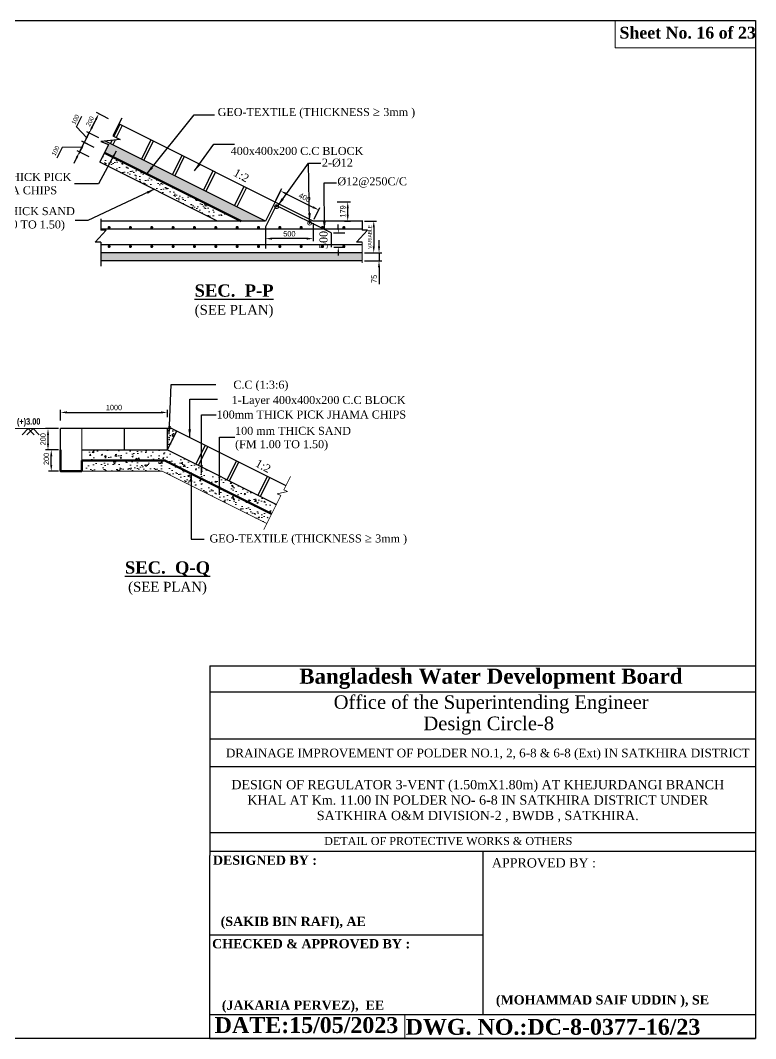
# Model space of a CAD drawing. Extents: x -119161 to 3778985, y -718511 to -30958.
# Drawn here: x 3222557 to 3229445, y -263409 to -253863 of the extents above; entities that cross this region are included whole.
import ezdxf

# ---------------------------------------------------------------- set-up
doc = ezdxf.new("R2010")
doc.units = 0
doc.header["$MEASUREMENT"] = 0
doc.layers.get('DEFPOINTS').update_dxf_attribs({"linetype": 'CONTINUOUS'})
for name, color, linetype, lineweight in [('Dim', 7, 'CONTINUOUS', 9), ('Left Bank Profile', 7, 'CONTINUOUS', 25), ('ROD', 1, 'CONTINUOUS', 30)]:
    doc.layers.add(name, color=color, linetype=linetype, lineweight=lineweight)
for name, color, linetype in [('LINE', 7, 'CONTINUOUS'), ('line5', 5, 'CONTINUOUS'), ('TEXT', 10, 'CONTINUOUS')]:
    doc.layers.add(name, color=color, linetype=linetype)
doc.styles.add('ARIAL', font='ARIALN.TTF')
doc.styles.add('DIM', font='isocp3.shx')
doc.styles.get("Standard").update_dxf_attribs({"font": 'times.ttf', "height": 250})
doc.styles.add('style1', font='times.ttf')
doc.dimstyles.new('Dim_25', dxfattribs={"dimtxt": 50, "dimasz": 50, "dimexe": 25, "dimexo": 20, "dimgap": 20, "dimtad": 1, "dimdec": 0, "dimzin": 0, "dimdsep": 46, "dimtxsty": 'DIM', "dimcen": 0.09, "dimclrd": 5, "dimclre": 5, "dimclrt": 7, "dimadec": 0, "dimazin": 0, "dimtfac": 1, "dimtdec": 0, "dimtmove": 0, "dimatfit": 3, "dimfxl": 1, "dimtolj": 1, "dimtzin": 0, "dimarcsym": 0})
doc.dimstyles.get("Standard").update_dxf_attribs({"dimtxt": 75, "dimasz": 75, "dimexe": 60, "dimexo": 60, "dimgap": 100, "dimtad": 1, "dimdec": 0, "dimzin": 0, "dimdsep": 46, "dimtxsty": 'style1', "dimcen": 0.09, "dimclrd": 5, "dimclre": 5, "dimadec": 0, "dimazin": 0, "dimtfac": 1, "dimtdec": 0, "dimtofl": 0, "dimtmove": 0, "dimatfit": 3, "dimfxl": 1, "dimtolj": 1, "dimtzin": 0, "dimarcsym": 0})

# ---------------------------------------------------------------- blocks, each defined once
blk = doc.blocks.new('*D171')
at = {"layer": 'DEFPOINTS', "color": 0, "lineweight": -2, "ltscale": 50}
for p in [(3222815.4, -257690.1), (3222933.4, -257690.1), (3222933.4, -257890.1)]:
    blk.add_point(p, dxfattribs=at)
at = {"layer": 'Dim', "color": 5, "lineweight": -2, "ltscale": 50}
for p, q in [((3222913.4, -257690.1), (3222790.4, -257690.1)), ((3222815.4, -257830.1), (3222815.4, -257750.1)), ((3222913.4, -257890.1), (3222790.4, -257890.1))]:
    blk.add_line(p, q, dxfattribs=at)
for points in [[(3222805.4, -257750.1), (3222825.4, -257750.1), (3222815.4, -257690.1)], [(3222805.4, -257830.1), (3222825.4, -257830.1), (3222815.4, -257890.1)]]:
    blk.add_solid(points, dxfattribs=at)
at = {"layer": 'Dim', "color": 7, "ltscale": 50, "insert": (3222769.9, -257790.1), "char_height": 50, "attachment_point": 5, "rotation": 90, "style": 'ARIAL'}
blk.add_mtext('\\A1;200', dxfattribs=at)
blk = doc.blocks.new('*D172')
at = {"layer": 'DEFPOINTS', "color": 0, "lineweight": -2, "ltscale": 50}
for p in [(3222845.9, -257889.5), (3222933.4, -257889.5), (3222933.4, -258090.1)]:
    blk.add_point(p, dxfattribs=at)
at = {"layer": 'Dim', "color": 5, "lineweight": -2, "ltscale": 50}
for p, q in [((3222913.4, -257889.5), (3222820.9, -257889.5)), ((3222845.9, -258030.1), (3222845.9, -257949.5)), ((3222913.4, -258090.1), (3222820.9, -258090.1))]:
    blk.add_line(p, q, dxfattribs=at)
for points in [[(3222835.9, -257949.5), (3222855.9, -257949.5), (3222845.9, -257889.5)], [(3222835.9, -258030.1), (3222855.9, -258030.1), (3222845.9, -258090.1)]]:
    blk.add_solid(points, dxfattribs=at)
at = {"layer": 'Dim', "color": 7, "ltscale": 50, "insert": (3222800.4, -257974.6), "char_height": 50, "attachment_point": 5, "rotation": 90, "style": 'ARIAL'}
blk.add_mtext('\\A1;200', dxfattribs=at)
blk = doc.blocks.new('*D173')
at = {"layer": 'DEFPOINTS', "color": 0, "lineweight": -2, "ltscale": 50}
for p in [(3224942.3, -255565.5), (3225351.7, -255641.2), (3225300.1, -255744.4)]:
    blk.add_point(p, dxfattribs=at)
at = {"layer": 'Dim', "color": 5, "lineweight": -2, "ltscale": 50}
for p, q in [((3224951.2, -255547.6), (3225005.1, -255439.9)), ((3225047.6, -255489.1), (3225298, -255614.4)), ((3225309, -255726.5), (3225362.8, -255618.8))]:
    blk.add_line(p, q, dxfattribs=at)
for points in [[(3225052, -255480.2), (3225043.1, -255498.1), (3224993.9, -255462.3)], [(3225302.5, -255605.4), (3225293.5, -255623.3), (3225351.7, -255641.2)]]:
    blk.add_solid(points, dxfattribs=at)
at = {"layer": 'Dim', "color": 7, "ltscale": 50, "insert": (3225220.2, -255524.6), "char_height": 50, "attachment_point": 5, "rotation": 333.43495, "style": 'ARIAL'}
blk.add_mtext('\\A1;400', dxfattribs=at)
blk = doc.blocks.new('*D174')
at = {"layer": 'DEFPOINTS', "color": 0, "lineweight": -2, "ltscale": 50}
for p in [(3225300.1, -255744.4), (3224853.7, -255857.2), (3224853.7, -255909.6)]:
    blk.add_point(p, dxfattribs=at)
at = {"layer": 'Dim', "color": 5, "lineweight": -2, "ltscale": 50}
for p, q in [((3225300.1, -255764.4), (3225300.1, -255934.6)), ((3224853.7, -255877.2), (3224853.7, -255934.6)), ((3225240.1, -255909.6), (3224913.7, -255909.6))]:
    blk.add_line(p, q, dxfattribs=at)
for points in [[(3224913.7, -255899.6), (3224913.7, -255919.6), (3224853.7, -255909.6)], [(3225240.1, -255899.6), (3225240.1, -255919.6), (3225300.1, -255909.6)]]:
    blk.add_solid(points, dxfattribs=at)
at = {"layer": 'Dim', "color": 7, "ltscale": 50, "insert": (3225076.9, -255864.1), "char_height": 50, "attachment_point": 5, "style": 'ARIAL'}
blk.add_mtext('\\A1;500', dxfattribs=at)
blk = doc.blocks.new('*D175')
at = {"layer": 'DEFPOINTS', "color": 0, "lineweight": -2}
for p in [(3225428.8, -255856), (3225434.6, -255988.1), (3225535.1, -255988.1)]:
    blk.add_point(p, dxfattribs=at)
at = {"layer": 'LINE', "color": 5, "lineweight": -2}
for p, q in [((3225535.1, -255816), (3225535.1, -255776)), ((3225488.8, -255856), (3225595.1, -255856)), ((3225494.6, -255988.1), (3225595.1, -255988.1)), ((3225535.1, -256028.1), (3225535.1, -256068.1))]:
    blk.add_line(p, q, dxfattribs=at)
for points in [[(3225528.5, -255816), (3225541.8, -255816), (3225535.1, -255856)], [(3225528.5, -256028.1), (3225541.8, -256028.1), (3225535.1, -255988.1)]]:
    blk.add_solid(points, dxfattribs=at)
at = {"layer": 'LINE', "color": 0, "insert": (3225397, -255922.1), "char_height": 75, "attachment_point": 5, "rotation": 90, "style": 'style1'}
blk.add_mtext('\\A1;500', dxfattribs=at)
blk = doc.blocks.new('*D176')
at = {"layer": 'DEFPOINTS', "color": 0, "lineweight": -2, "ltscale": 50}
for p in [(3223399.2, -254794), (3223201.3, -254918.7), (3223309.8, -254972.9)]:
    blk.add_point(p, dxfattribs=at)
at = {"layer": 'Dim', "color": 5, "lineweight": -2, "ltscale": 50}
for p, q in [((3223381.3, -254785.1), (3223268.4, -254728.6)), ((3223263.9, -254793.4), (3223228.2, -254865)), ((3223291.9, -254963.9), (3223179, -254907.5))]:
    blk.add_line(p, q, dxfattribs=at)
for points in [[(3223255, -254789), (3223272.9, -254797.9), (3223290.8, -254739.8)], [(3223219.2, -254860.5), (3223237.1, -254869.5), (3223201.3, -254918.7)]]:
    blk.add_solid(points, dxfattribs=at)
at = {"layer": 'Dim', "color": 7, "ltscale": 50, "insert": (3223209.8, -254809.5), "char_height": 50, "attachment_point": 5, "rotation": 63.43495, "style": 'ARIAL'}
blk.add_mtext('\\A1;{\\H0.83333x;200}', dxfattribs=at)
blk = doc.blocks.new('*D177')
at = {"layer": 'DEFPOINTS', "color": 0, "lineweight": -2, "ltscale": 50}
for p in [(3225505.9, -255565.4), (3225623.4, -255565.4), (3225573.3, -255744.4)]:
    blk.add_point(p, dxfattribs=at)
at = {"layer": 'Dim', "color": 5, "lineweight": -2, "ltscale": 50}
for p, q in [((3225525.9, -255565.4), (3225648.4, -255565.4)), ((3225623.4, -255684.4), (3225623.4, -255625.4)), ((3225593.3, -255744.4), (3225648.4, -255744.4))]:
    blk.add_line(p, q, dxfattribs=at)
for points in [[(3225613.4, -255625.4), (3225633.4, -255625.4), (3225623.4, -255565.4)], [(3225613.4, -255684.4), (3225633.4, -255684.4), (3225623.4, -255744.4)]]:
    blk.add_solid(points, dxfattribs=at)
at = {"layer": 'Dim', "color": 7, "ltscale": 50, "insert": (3225577.8, -255654.9), "char_height": 50, "attachment_point": 5, "rotation": 90, "style": 'ARIAL'}
blk.add_mtext('\\A1;179', dxfattribs=at)
blk = doc.blocks.new('*D178')
at = {"layer": 'DEFPOINTS', "color": 0, "lineweight": -2, "ltscale": 50}
for p in [(3225759.3, -255744.4), (3225759.3, -256042.8), (3225867.4, -256042.8)]:
    blk.add_point(p, dxfattribs=at)
at = {"layer": 'Dim', "color": 5, "lineweight": -2, "ltscale": 50}
for p, q in [((3225779.3, -255744.4), (3225892.4, -255744.4)), ((3225867.4, -255804.4), (3225867.4, -255982.8)), ((3225779.3, -256042.8), (3225892.4, -256042.8))]:
    blk.add_line(p, q, dxfattribs=at)
for points in [[(3225857.4, -255804.4), (3225877.4, -255804.4), (3225867.4, -255744.4)], [(3225857.4, -255982.8), (3225877.4, -255982.8), (3225867.4, -256042.8)]]:
    blk.add_solid(points, dxfattribs=at)
at = {"layer": 'Dim', "color": 7, "ltscale": 50, "insert": (3225830.8, -255893.6), "char_height": 50, "attachment_point": 5, "rotation": 90, "style": 'ARIAL'}
blk.add_mtext('\\A1;{\\H0.66667x;VARIABLE}', dxfattribs=at)
blk = doc.blocks.new('*D179')
at = {"layer": 'DEFPOINTS', "color": 0, "lineweight": -2, "ltscale": 50}
for p in [(3225759.2, -256042.8), (3225759.1, -256117.8), (3225916.8, -256117.8)]:
    blk.add_point(p, dxfattribs=at)
at = {"layer": 'Dim', "color": 5, "lineweight": -2, "ltscale": 50}
for p, q in [((3225916.8, -255982.8), (3225916.8, -255922.8)), ((3225779.2, -256042.8), (3225941.8, -256042.8)), ((3225916.8, -256042.8), (3225916.8, -256117.8)), ((3225779.1, -256117.8), (3225941.8, -256117.8)), ((3225916.8, -256177.8), (3225916.8, -256336.5))]:
    blk.add_line(p, q, dxfattribs=at)
for points in [[(3225906.8, -255982.8), (3225926.8, -255982.8), (3225916.8, -256042.8)], [(3225906.8, -256177.8), (3225926.8, -256177.8), (3225916.8, -256117.8)]]:
    blk.add_solid(points, dxfattribs=at)
at = {"layer": 'Dim', "color": 7, "ltscale": 50, "insert": (3225871.3, -256287.2), "char_height": 50, "attachment_point": 5, "rotation": 90, "style": 'ARIAL'}
blk.add_mtext('\\A1;75', dxfattribs=at)
blk = doc.blocks.new('*D183')
at = {"layer": 'DEFPOINTS', "color": 0, "lineweight": -2, "ltscale": 50}
for p in [(3223933.4, -257538.6), (3223933.4, -257604.1), (3222933.4, -257633.5)]:
    blk.add_point(p, dxfattribs=at)
at = {"layer": 'Dim', "color": 5, "lineweight": -2, "ltscale": 50}
for p, q in [((3222933.4, -257613.5), (3222933.4, -257513.6)), ((3223933.4, -257584.1), (3223933.4, -257513.6)), ((3222993.4, -257538.6), (3223873.4, -257538.6))]:
    blk.add_line(p, q, dxfattribs=at)
for points in [[(3222993.4, -257528.6), (3222993.4, -257548.6), (3222933.4, -257538.6)], [(3223873.4, -257528.6), (3223873.4, -257548.6), (3223933.4, -257538.6)]]:
    blk.add_solid(points, dxfattribs=at)
at = {"layer": 'Dim', "color": 7, "ltscale": 50, "insert": (3223433.4, -257493), "char_height": 50, "attachment_point": 5, "style": 'ARIAL'}
blk.add_mtext('\\A1;1000', dxfattribs=at)
blk = doc.blocks.new('*D185')
at = {"layer": 'DEFPOINTS', "color": 0, "lineweight": -2, "ltscale": 50}
for p in [(3223201.6, -254918.8), (3223309.8, -254972.9), (3223264.5, -255063.4)]:
    blk.add_point(p, dxfattribs=at)
at = {"layer": 'Dim', "color": 5, "lineweight": -2, "ltscale": 50}
for p, q in [((3223083.4, -254861.8), (3223133.6, -254761.5)), ((3223178.9, -254964), (3223083.4, -254861.8)), ((3223228.4, -254865.1), (3223255.2, -254811.5)), ((3223156.3, -255009.3), (3223201.6, -254918.8)), ((3223156.3, -255009.3), (3223201.6, -254918.8)), ((3223291.9, -254963.9), (3223179.2, -254907.6)), ((3223246.6, -255054.5), (3223134, -254998.1)), ((3223129.5, -255063), (3223102.6, -255116.6))]:
    blk.add_line(p, q, dxfattribs=at)
for points in [[(3223219.5, -254860.6), (3223237.3, -254869.6), (3223201.6, -254918.8)], [(3223120.5, -255058.5), (3223138.4, -255067.4), (3223156.3, -255009.3)]]:
    blk.add_solid(points, dxfattribs=at)
at = {"layer": 'Dim', "color": 7, "ltscale": 50, "insert": (3223071.6, -254793.2), "char_height": 50, "attachment_point": 5, "rotation": 63.43495, "style": 'ARIAL'}
blk.add_mtext('\\A1;{\\H0.83333x;100}', dxfattribs=at)
blk = doc.blocks.new('*D186')
at = {"layer": 'DEFPOINTS', "color": 0, "lineweight": -2, "ltscale": 50}
for p in [(3223154.7, -255008.5), (3223264.5, -255063.4), (3223219.8, -255152.8)]:
    blk.add_point(p, dxfattribs=at)
at = {"layer": 'Dim', "color": 5, "lineweight": -2, "ltscale": 50}
for p, q in [((3223181.6, -254954.8), (3223208.4, -254901.2)), ((3223110, -255098), (3223154.7, -255008.5)), ((3223110, -255098), (3223154.7, -255008.5)), ((3223246.6, -255054.5), (3223132.4, -254997.3)), ((3222948.9, -255054.7), (3222898.7, -255155)), ((3223132.4, -255053.2), (3222948.9, -255054.7)), ((3223201.9, -255143.9), (3223087.7, -255086.8)), ((3223083.2, -255151.6), (3223056.3, -255205.3))]:
    blk.add_line(p, q, dxfattribs=at)
for points in [[(3223172.6, -254950.4), (3223190.5, -254959.3), (3223154.7, -255008.5)], [(3223074.2, -255147.1), (3223092.1, -255156.1), (3223110, -255098)]]:
    blk.add_solid(points, dxfattribs=at)
at = {"layer": 'Dim', "color": 7, "ltscale": 50, "insert": (3222854.6, -255070.2), "char_height": 50, "attachment_point": 5, "rotation": 63.43495, "style": 'ARIAL'}
blk.add_mtext('\\A1;{\\H0.83333x;\\P\\H1x;100}', dxfattribs=at)

msp = doc.modelspace()

# ---------------------------------------------------------------- hatches: boundary and pattern name
at = {"layer": 'LINE', "lineweight": 13}
h = msp.add_hatch(dxfattribs=at)
h.set_pattern_fill('AR-CONC', color=256, scale=8, style=0)
h.set_pattern_definition([(50, (3140089.7, -238403.9), (57.380815, -5.02017), [6, -66]), (355, (3140089.7, -238403.9), (-11.100107, 60.17537), [4.8, -52.8]), (100.451444, (3140094.483, -238404.32), (46.280708, 55.1552), [5.099215, -56.09137]), (46.1842, (3140089.7, -238387.9), (85.379306, -13.24154), [9, -99]), (96.63564, (3140096.82, -238389.005), (74.772956, 77.92949), [7.64883, -84.1371]), (351.18416, (3140089.7, -238387.9), (74.77296, 77.92949), [7.2, -79.2]), (21, (3140097.7, -238391.9), (47.752564, -32.20951), [6, -66]), (326, (3140097.7, -238391.9), (19.465227, 58.012004), [4.8, -52.8]), (71.451445, (3140101.68, -238394.585), (67.21779, 25.802492), [5.099215, -56.09137]), (37.5, (3140089.701, -238403.901), (0.9727884, 26.6315083), [0, -52.16, 0, -53.6, 0, -53]), (7.5, (3140089.7, -238403.9), (21.045563, 31.552937), [0, -30.56, 0, -50.96, 0, -20.2]), (327.5, (3140071.861, -238403.901), (42.705795, -1.80439), [0, -20, 0, -62.4, 0, -82.8]), (317.5, (3140063.86, -238403.9), (46.654894, 8.008399), [0, -26, 0, -41.44, 0, -58.8])])
h.paths.add_polyline_path([(3224626.6, -255744.4), (3224852.8, -255744.4), (3223353.6, -254994.8), (3223311.4, -254999.2), (3223382.4, -255028.4), (3223344.8, -255103.6)])
at = {"layer": 'LINE', "lineweight": 9}
h = msp.add_hatch(dxfattribs=at)
h.set_pattern_fill('AR-SAND', color=3, scale=40)
h.set_pattern_definition([(37.5, (3140111.526, -238306.85), (-2.519734, 77.07295), [0, -60.8, 0, -68, 0, -65]), (7.5, (3140111.53, -238306.85), (70.79107, 112.88584), [0, -32.8, 0, -54.8, 0, -21]), (327.5, (3140062.326, -238306.85), (124.565674, 0.22636), [0, -20, 0, -72, 0, -94]), (317.5, (3140062.33, -238306.85), (120.24506, 35.10702), [0, -10, 0, -47.2, 0, -54])])
h.paths.add_polyline_path([(3223344.8, -255103.6), (3223300.1, -255193), (3224315.6, -255700.8), (3224539.3, -255700.8)])
at = {"layer": 'LINE'}
h = msp.add_hatch(dxfattribs=at)
h.set_pattern_fill('AR-CONC', color=256, scale=12, style=0)
h.set_pattern_definition([(50, (3167416.82, -233320.834), (86.07122, -7.53026), [9, -99]), (355, (3167416.82, -233320.83), (-16.65016, 90.26306), [7.2, -79.2]), (100.4514, (3167423.99, -233321.46), (69.42113, 82.73275), [7.64882, -84.13705]), (46.1842, (3167416.82, -233296.83), (128.06893, -19.86228), [13.5, -148.5]), (96.6356, (3167427.49, -233298.49), (112.15952, 116.89414), [11.47323, -126.20556]), (351.1842, (3167416.82, -233296.83), (112.15943, 116.89423), [10.8, -118.8]), (21, (3167428.82, -233302.834), (71.62885, -48.31427), [9, -99]), (326, (3167428.82, -233302.83), (29.19784, 87.018), [7.2, -79.2]), (71.4514, (3167434.79, -233306.86), (100.82672, 38.70366), [7.64882, -84.13705]), (37.5, (3167416.82, -233320.834), (1.459183, 39.947262), [0, -78.24, 0, -80.4, 0, -79.5]), (7.5, (3167416.82, -233320.834), (31.568344, 47.329405), [0, -45.84, 0, -76.44, 0, -30.3]), (327.5, (3167390.06, -233320.834), (64.058692, -2.706585), [0, -30, 0, -93.6, 0, -124.2]), (317.5, (3167378.06, -233320.834), (69.98234, 12.0126), [0, -39, 0, -62.16, 0, -88.2])])
h.paths.add_polyline_path([(3225759.3, -256042.8), (3225759.3, -256117.8), (3223310.6, -256117.8), (3223310.6, -256042.8)])
h = msp.add_hatch(dxfattribs=at)
h.set_pattern_fill('AR-CONC', color=256, scale=12, style=0)
h.set_pattern_definition([(50, (3159371.44, -236936.03), (86.07122, -7.530256), [9, -99]), (355, (3159371.44, -236936.03), (-16.65016, 90.26306), [7.2, -79.2]), (100.4514, (3159378.615, -236936.654), (69.42113, 82.73275), [7.64882, -84.13705]), (46.1842, (3159371.44, -236912.03), (128.06893, -19.86228), [13.5, -148.5]), (96.6356, (3159382.11, -236913.68), (112.15952, 116.89414), [11.47323, -126.20556]), (351.1842, (3159371.44, -236912.03), (112.15943, 116.89423), [10.8, -118.8]), (21, (3159383.44, -236918.03), (71.628846, -48.31427), [9, -99]), (326, (3159383.44, -236918.03), (29.19784, 87.018), [7.2, -79.2]), (71.4514, (3159389.41, -236922.05), (100.82672, 38.70366), [7.64882, -84.13705]), (37.5, (3159371.442, -236936.027), (1.459183, 39.947262), [0, -78.24, 0, -80.4, 0, -79.5]), (7.5, (3159371.442, -236936.027), (31.568344, 47.329405), [0, -45.84, 0, -76.44, 0, -30.3]), (327.5, (3159344.682, -236936.027), (64.058692, -2.706585), [0, -30, 0, -93.6, 0, -124.2]), (317.5, (3159332.68, -236936.027), (69.98234, 12.0126), [0, -39, 0, -62.16, 0, -88.2])])
h.paths.add_polyline_path([(3223975.4, -257688.8), (3224022.3, -257712.3), (3223933.4, -257890.1), (3223933.4, -257688.8)])
at = {"layer": 'LINE', "lineweight": 13}
h = msp.add_hatch(dxfattribs=at)
h.set_pattern_fill('AR-CONC', color=2, scale=20, style=0)
h.set_pattern_definition([(50, (3135930.27, -240834.44), (143.45204, -12.55043), [15, -165]), (355, (3135930.27, -240834.44), (-27.75027, 150.43843), [12, -132]), (100.45144, (3135942.23, -240835.48), (115.70177, 137.888), [12.74804, -140.22842]), (46.1842, (3135930.27, -240794.44), (213.44827, -33.10386), [22.5, -247.5]), (96.63564, (3135948.06, -240797.2), (186.9324, 194.8237), [19.12207, -210.34275]), (351.18416, (3135930.27, -240794.44), (186.9324, 194.8237), [18, -198]), (21, (3135950.27, -240804.44), (119.38141, -80.52378), [15, -165]), (326, (3135950.27, -240804.44), (48.66307, 145.03), [12, -132]), (71.45144, (3135960.22, -240811.15), (168.04448, 64.50623), [12.74804, -140.22842]), (37.5, (3135930.27, -240834.435), (2.43197, 66.57877), [0, -130.4, 0, -134, 0, -132.5]), (7.5, (3135930.27, -240834.435), (52.61391, 78.88234), [0, -76.4, 0, -127.4, 0, -50.5]), (327.5, (3135885.67, -240834.435), (106.764487, -4.510974), [0, -50, 0, -156, 0, -207]), (317.5, (3135865.67, -240834.44), (116.63723, 20.021), [0, -65, 0, -103.6, 0, -147])])
h.paths.add_polyline_path([(3223175.4, -257890.1), (3223175.4, -258040.1), (3223898, -258040.1), (3224888.4, -258535.3), (3224955.5, -258401.1), (3223933.4, -257890.1)])
at = {"layer": 'LINE', "lineweight": 9}
h = msp.add_hatch(dxfattribs=at)
h.set_pattern_fill('AR-SAND', color=3, scale=40)
h.set_pattern_definition([(37.5, (3139194.863, -240486), (-2.519734, 77.07295), [0, -60.8, 0, -68, 0, -65]), (7.5, (3139194.86, -240486), (70.79107, 112.88584), [0, -32.8, 0, -54.8, 0, -21]), (327.5, (3139145.663, -240486), (124.565674, 0.22636), [0, -20, 0, -72, 0, -94]), (317.5, (3139145.66, -240486), (120.24506, 35.10702), [0, -10, 0, -47.2, 0, -54])])
h.paths.add_polyline_path([(3223175.4, -258090.1), (3223886.2, -258090.1), (3224866.1, -258580), (3224888.4, -258535.3), (3223898, -258040.1), (3223175.4, -258040.1)])

# ---------------------------------------------------------------- linework, layer by layer
at = {"layer": 'Left Bank Profile'}
msp.add_lwpolyline([(3224332.8, -263408.8), (3229445.1, -263408.8)], dxfattribs=at)
msp.add_lwpolyline([(3224332.8, -263408.8), (3229445.1, -263408.8)], dxfattribs=at)
at = {"layer": 'LINE'}
for p, q in [((3223488.8, -254838.8), (3223432.4, -254951.7)), ((3223511.2, -254850), (3223454.8, -254962.9)), ((3225300.1, -255744.4), (3223479.5, -254834.2)), ((3224852.8, -255744.4), (3223353.6, -254994.8)), ((3223414, -254988.6), (3223399.4, -255017.7)), ((3223443.4, -254985.5), (3223421.8, -255028.9)), ((3223779.5, -254984.2), (3223690.1, -255163)), ((3223801.9, -254995.3), (3223712.4, -255174.2)), ((3224070.2, -255129.5), (3223980.8, -255308.4)), ((3224092.6, -255140.7), (3224003.1, -255319.6)), ((3224402.9, -255744.4), (3223300.1, -255193)), ((3224360.9, -255274.8), (3224271.5, -255453.7)), ((3224383.3, -255286), (3224293.8, -255464.9)), ((3224651.6, -255420.2), (3224562.2, -255599.1)), ((3224674, -255431.4), (3224584.5, -255610.3)), ((3224987, -255476.1), (3224852.8, -255744.4)), ((3223310.6, -255722.8), (3223310.6, -255829.3)), ((3224852.8, -255744.4), (3223310.6, -255744.4)), ((3225759.3, -255744.4), (3225300.1, -255744.4)), ((3225759.3, -255738.5), (3225759.3, -255830.1)), ((3223256.6, -255941.5), (3223360.6, -255829.3)), ((3223360.6, -255829.3), (3223310.6, -255829.3)), ((3225705.3, -255941.5), (3225809.3, -255830.1)), ((3225809.3, -255830.1), (3225759.3, -255830.1)), ((3223310.6, -255941.5), (3223256.6, -255941.5)), ((3223310.6, -255941.5), (3223310.6, -256166)), ((3225759.3, -255941.5), (3225705.3, -255941.5)), ((3225759.3, -256042.8), (3223310.6, -256042.8)), ((3225759.3, -256117.8), (3223310.6, -256117.8)), ((3223975.4, -257688.8), (3222933.4, -257688.8)), ((3222933.4, -257890.1), (3222933.4, -257688.8)), ((3223533.4, -257890.1), (3223533.4, -257688.8)), ((3223933.4, -257890.1), (3223933.4, -257688.8)), ((3223933.4, -257890.1), (3224022.3, -257712.3)), ((3223975.4, -257688.8), (3225044.4, -258223.3)), ((3224201.8, -258024.2), (3224290.6, -257846.5)), ((3224224.1, -258035.4), (3224313, -257857.7)), ((3224492.5, -258169.6), (3224581.3, -257991.8)), ((3224514.8, -258180.8), (3224603.7, -258003)), ((3224783.1, -258314.9), (3224872, -258137.2)), ((3224805.5, -258326.1), (3224894.4, -258148.3)), ((3224332.8, -259914.7), (3229445.1, -259914.7)), ((3224332.8, -259914.7), (3224332.8, -261693.1)), ((3224332.8, -260157.1), (3229445.1, -260157.1)), ((3224332.8, -260599.8), (3229445.1, -260599.8)), ((3224332.8, -260856.6), (3229445.1, -260856.6)), ((3224332.8, -261476.9), (3229445.1, -261476.9)), ((3224332.8, -261652.5), (3229445.1, -261652.5)), ((3224332.8, -263408.8), (3224332.8, -261693.1)), ((3226888.9, -261652.5), (3226888.9, -263181.9)), ((3224332.8, -262435.5), (3226886.8, -262435.5)), ((3224332.8, -263181.9), (3229445.1, -263181.9)), ((3225292, -263181.9), (3229445.1, -263181.9)), ((3225292, -263181.9), (3229445.1, -263181.9)), ((3225292, -263181.9), (3229445.1, -263181.9))]:
    msp.add_line(p, q, dxfattribs=at)
at = {"layer": 'LINE', "lineweight": 50}
msp.add_line((3224626.6, -255744.4), (3223344.8, -255103.6), dxfattribs=at)
at = {"layer": 'LINE', "lineweight": 9}
for p, q in [((3225759.3, -255941.5), (3225759.1, -256137.7)), ((3225023.7, -258264.8), (3225086, -258140.1)), ((3225059.2, -258279.4), (3224963.7, -258300.7)), ((3225023.7, -258264.8), (3225059.2, -258279.4)), ((3224837.5, -258637.1), (3224997.3, -258317.5)), ((3224963.7, -258300.7), (3224997.3, -258317.5)), ((3229445.1, -259914.7), (3229445.1, -263408.8))]:
    msp.add_line(p, q, dxfattribs=at)
at = {"layer": 'LINE', "lineweight": 13}
for p, q in [((3223133.4, -257688.8), (3223133.4, -258090.1)), ((3223886.2, -258090.1), (3222933.4, -258090.1)), ((3223886.2, -258090.1), (3224866.1, -258580))]:
    msp.add_line(p, q, dxfattribs=at)
at = {"layer": 'LINE', "color": 7, "lineweight": 9}
for p, q in [((3226159.9, -263181.9), (3226159.9, -263408.8)), ((3229445.1, -263408.8), (3224502.9, -263408.8)), ((3228390.4, -263408.8), (3228736.1, -263408.8))]:
    msp.add_line(p, q, dxfattribs=at)
at = {"layer": 'LINE'}
msp.add_lwpolyline([(3229445.1, -263408.8), (3215946.6, -263408.8), (3215946.6, -253863.4), (3229445.1, -253863.4)], close=True, dxfattribs=at)
at = {"layer": 'LINE', "lineweight": 9}
msp.add_lwpolyline([(3229445.1, -253863.4), (3228129.8, -253863.4), (3228129.8, -254121.4), (3229445.1, -254121.4)], close=True, dxfattribs=at)
at = {"layer": 'LINE'}
for points in [[(3223505.9, -254781.4), (3223423.1, -254947), (3223490.4, -254980.7), (3223311.4, -254999.2), (3223382.4, -255028.4), (3223300.1, -255193)], [(3223133.4, -257890.1), (3223933.4, -257890.1), (3224955.5, -258401.1)]]:
    msp.add_lwpolyline(points, dxfattribs=at)
at = {"layer": 'LINE', "lineweight": 9, "const_width": 7.5}
for points in [[(3224960.5, -255609.7, -1), (3224953, -255609.7, -1)], [(3225270.6, -255763.9, -1), (3225263.1, -255763.9, -1)]]:
    msp.add_lwpolyline(points, format="xyb", close=True, dxfattribs=at)
at = {"layer": 'LINE', "color": 8, "lineweight": 9}
msp.add_lwpolyline([(3222829.6, -257690.1), (3222359.7, -257688.8)], dxfattribs=at)
at = {"layer": 'LINE', "color": 3, "lineweight": 9}
for points in [[(3222571.8, -257750), (3222629.5, -257688.8)], [(3222617.4, -257750), (3222675, -257688.8)], [(3222687.2, -257750), (3222629.5, -257688.8)], [(3222732.7, -257750), (3222675, -257688.8)]]:
    msp.add_lwpolyline(points, dxfattribs=at)
at = {"layer": 'LINE', "lineweight": 9}
for centre in [(3224956.7, -255609.7), (3225266.9, -255763.9)]:
    msp.add_circle(centre, 18.3, dxfattribs=at)
at = {"layer": 'line5', "lineweight": 50}
msp.add_line((3223909.8, -257990.1), (3223133.4, -257990.1), dxfattribs=at)
for points in [[(3223133.4, -258090.1), (3222933.4, -258090.1), (3222933.4, -257889.5)], [(3223133.4, -257990.1), (3223133.4, -258090.1)], [(3223909.8, -257990.1), (3224910.8, -258490.5)]]:
    msp.add_lwpolyline(points, dxfattribs=at)
at = {"layer": 'ROD'}
for p, q in [((3224953.5, -255599.1), (3224853.5, -255799)), ((3225467.8, -255856.2), (3224953.5, -255599.1)), ((3224853.5, -255799), (3224854.3, -256001)), ((3225759.3, -255819.4), (3223310.6, -255819.4)), ((3225467.8, -255856.2), (3225467.8, -255988.1)), ((3225759.3, -255967.8), (3223310.6, -255967.8))]:
    msp.add_line(p, q, dxfattribs=at)
at = {"layer": 'ROD', "const_width": 14.4}
for points in [[(3223394.6, -255805.4, -1), (3223380.2, -255805.4, -1)], [(3223594.6, -255805.4, -1), (3223580.2, -255805.4, -1)], [(3223780.2, -255805.4, 1), (3223794.6, -255805.4, 1)], [(3223980.2, -255805.4, 1), (3223994.6, -255805.4, 1)], [(3224180.2, -255805.4, 1), (3224194.6, -255805.4, 1)], [(3224394.6, -255805.4, -1), (3224380.2, -255805.4, -1)], [(3224594.6, -255805.4, -1), (3224580.2, -255805.4, -1)], [(3224780.2, -255805.4, 1), (3224794.6, -255805.4, 1)], [(3224980.2, -255805.4, 1), (3224994.6, -255805.4, 1)], [(3225194.6, -255805.4, -1), (3225180.2, -255805.4, -1)], [(3225380.2, -255805.4, 1), (3225394.6, -255805.4, 1)], [(3225580.2, -255805.4, 1), (3225594.6, -255805.4, 1)], [(3223394.6, -255983.1, -1), (3223380.2, -255983.1, -1)], [(3223594.6, -255983.1, -1), (3223580.2, -255983.1, -1)], [(3223780.2, -255983.1, 1), (3223794.6, -255983.1, 1)], [(3223980.2, -255983.1, 1), (3223994.6, -255983.1, 1)], [(3224180.2, -255983.1, 1), (3224194.6, -255983.1, 1)], [(3224394.6, -255983.1, -1), (3224380.2, -255983.1, -1)], [(3224594.6, -255983.1, -1), (3224580.2, -255983.1, -1)], [(3224780.2, -255983.1, 1), (3224794.6, -255983.1, 1)], [(3224980.2, -255983.1, 1), (3224994.6, -255983.1, 1)], [(3225194.6, -255983.1, -1), (3225180.2, -255983.1, -1)], [(3225394.6, -255983.1, -1), (3225380.2, -255983.1, -1)], [(3225594.6, -255983.1, -1), (3225580.2, -255983.1, -1)]]:
    msp.add_lwpolyline(points, format="xyb", close=True, dxfattribs=at)

# ---------------------------------------------------------------- texts
at = {"layer": 'LINE', "color": 7, "lineweight": 9}
msp.add_text('APPROVED BY :', height=86.707, dxfattribs=at).set_placement((3226974, -261804.1))
for s, insert, char_height, width, attachment_point in [('{\\fTimes New Roman|b1|i0|c0|p18;Sheet No. 16 of 23}', (3228169.4, -253923.4), 110.77, 3978.828, 1), ('{\\fTimes New Roman|b1|i0|c0|p18;Bangladesh Water Development Board}', (3225168.9, -259940), 142.429, 5115.99, 1), ('{\\fTimes New Roman|b0|i0|c0|p18;Office of the Superintending Engineer}', (3225491.7, -260190.4), 127.46, 4578.32, 1), ('{\\fTimes New Roman|b0|i0|c0|p18;Design Circle-8}', (3226332.5, -260389.8), 127.46, 4578.32, 1), ('{\\fTimes New Roman Greek|b0|i0|c0|p18;\\C256;DRAINAGE IMPROVEMENT OF POLDER NO.1, 2, 6-8 & 6-8 (Ext) IN SATKHIRA DISTRICT }', (3226935.1, -260798.1), 81.1599, 4976.517, 8), ('{\\fTimes New Roman Greek|b0|i0|c0|p18;\\C256;DESIGN OF REGULATOR 3-VENT (1.50mX1.80m) AT KHEJURDANGI BRANCH KHAL AT Km. 11.00 IN POLDER NO- 6-8 IN SATKHIRA DISTRICT UNDER SATKHIRA O&M DIVISION-2 , BWDB , SATKHIRA.}', (3226841.7, -261380.5), 86.7075, 4825.444, 8)]:
    msp.add_mtext(s, dxfattribs=dict(at, insert=insert, char_height=char_height, width=width, attachment_point=attachment_point))
at = {"layer": 'LINE', "color": 0, "char_height": 75}
for s, insert, width, attachment_point in [('{\\fTimes New Roman|b0|i0|c0|p18;\\C7;GEO-TEXTILE (THICKNESS \\H1.083x;\\C0;≥ \\H0.9231x;\\C7;3mm )\\C0;\\P\\C7;  }', (3225330.2, -254796.1), 2223.471, 5), ('{\\fTimes New Roman|b0|i0|c0|p18;1-Layer 400x400x200 C.C BLOCK ^I}', (3225350.6, -257434.5), 3031.979, 5), ('{\\fTimes New Roman|b0|i0|c0|p18;100mm THICK PICK JHAMA CHIPS}', (3225282.5, -257558.9), 2332.713, 5), ('{\\fTimes New Roman|b0|i0|c0|p18;100 mm THICK SAND \\P(FM 1.00 TO 1.50)}', (3224568.3, -257785.9), 1177.64, 4), ('{\\fTimes New Roman|b0|i0|c0|p18;\\C7;GEO-TEXTILE (THICKNESS \\H1.083x;\\C0;≥ \\H0.9231x;\\C7;3mm )\\C0;\\P\\fArial Narrow|b0|i0|c0|p34;\\C7;  }', (3225254.5, -258793.7), 2223.471, 5)]:
    msp.add_mtext(s, dxfattribs=dict(at, insert=insert, width=width, attachment_point=attachment_point))
at = {"layer": 'LINE', "color": 4}
for s, insert, char_height, width, attachment_point in [('{\\fTimes New Roman|b0|i0|c0|p18;\\C7;400x400x200 C.C BLOCK }^I', (3225148.4, -255088), 75, 1432.575, 5), ('{\\fTimes New Roman|b0|i0|c0|p18;\\C7;2-%%C12\\Ftxt|c0; }', (3225381.9, -255198.3), 75, 563.557, 4), ('{\\fTimes New Roman|b0|i0|c0|p18;\\C0;100mm THICK PICK \\PJHAMA CHIPS\\P\\C4;\\P} ', (3222530.5, -255519.2), 75, 1432.575, 5), ('{\\fTimes New Roman|b0|i0|c0|p18;\\C0;100mm THICK SAND \\P(FM 1.00 TO 1.50)\\P\\C4;\\P} ', (3222538.1, -255851.2), 75, 1432.575, 5), ('\\pi-120,l180,t180,240;{\\fArial Narrow|b1|i0|c0|p34;\\C6;EL.^I(+)3.00}', (3222541.5, -257632.2), 60, 709.959, 5)]:
    msp.add_mtext(s, dxfattribs=dict(at, insert=insert, char_height=char_height, width=width, attachment_point=attachment_point))
at = {"layer": 'LINE', "color": 4, "insert": (3224626.7, -255317.9), "char_height": 75, "width": 147.913, "attachment_point": 5, "rotation": 331.08378}
msp.add_mtext('{\\fTimes New Roman|b0|i0|c0|p18;1:2 }', dxfattribs=at)
at = {"layer": 'LINE', "color": 7, "insert": (3225526.5, -255445.8), "char_height": 75, "attachment_point": 4}
msp.add_mtext('{\\fTimes New Roman|b0|i0|c0|p18;%%C12@250C/C \\P} ', dxfattribs=at)
at = {"layer": 'LINE', "color": 6, "char_height": 115.2, "width": 1608.775, "attachment_point": 5}
for s, insert in [('{\\fTimes New Roman|b1|i0|c0|p18;\\LSEC.  P-P\\P\\fTimes New Roman|b0|i0|c0|p18;\\H0.8x;\\l(SEE PLAN)}', (3224558.6, -256495.6)), ('{\\fTimes New Roman|b1|i0|c0|p18;\\LSEC.  Q-Q\\P\\fTimes New Roman|b0|i0|c0|p18;\\H0.8x;\\l(SEE PLAN)}', (3223934.8, -259091.6))]:
    msp.add_mtext(s, dxfattribs=dict(at, insert=insert))
at = {"layer": 'LINE', "color": 0, "insert": (3224795.7, -257290.6), "char_height": 75, "attachment_point": 5}
msp.add_mtext(' {\\fTimes New Roman|b0|i0|c0|p18;C.C (1:3:6) ^I}', dxfattribs=at)
at = {"layer": 'LINE', "color": 4, "insert": (3224830.9, -258041.6), "char_height": 75, "attachment_point": 5, "rotation": 331.73489}
msp.add_mtext('{\\fTimes New Roman|b0|i0|c0|p18;1:2} ', dxfattribs=at)
at = {"layer": 'LINE', "color": 7, "lineweight": 9, "attachment_point": 1}
for s, insert, char_height in [('{\\fTimes New Roman|b1|i0|c0|p18;DESIGNED BY :}', (3224360.2, -261692.2), 86.707), ('{\\fTimes New Roman|b1|i0|c0|p18;\\C0;(SAKIB BIN RAFI), AE}', (3224432.9, -262266), 86.707), ('{\\fTimes New Roman|b1|i0|c0|p18;CHECKED & APPROVED BY :}', (3224353.1, -262475.8), 86.707), ('{\\fTimes New Roman|b1|i0|c0|p18;\\C0;(JAKARIA PERVEZ),  EE  }', (3224444.2, -263051.3), 86.707), ('{\\fTimes New Roman|b1|i0|c0|p18;\\C0;(MOHAMMAD SAIF UDDIN ), SE}', (3227011.7, -263002), 86.707), ('{\\fTimes New Roman|b1|i0|c0|p18;DATE:15/05/2023}', (3224376.7, -263207.2), 148.567), (' {\\fTimes New Roman|b1|i0|c0|p18;DWG. NO.:DC-8-0377-16/23}', (3226110.3, -263224.1), 148.567)]:
    msp.add_mtext(s, dxfattribs=dict(at, insert=insert, char_height=char_height))
at = {"layer": 'TEXT', "color": 0, "linetype": 'ByBlock', "insert": (3226565.3, -261518.5), "char_height": 75, "width": 6282.995, "attachment_point": 2, "style": 'ARIAL'}
msp.add_mtext('{\\fTimes New Roman|b0|i0|c0|p18;DETAIL OF PROTECTIVE WORKS & OTHERS}', dxfattribs=at)

# ---------------------------------------------------------------- dimensions: what is measured, and where the dimension line sits
at = {"layer": 'Dim', "ltscale": 50}
for base, p1, p2, angle, text, override, picture, middle, dimtype in [((3223201.6, -254918.8), (3223264.5, -255063.4), (3223309.8, -254972.9), 63.43495, '{\\H0.83333x;100}', {"dimasz": 60, "dimtxsty": 'ARIAL', "dimtmove": 1}, '*D185', (3223092.4, -254843.9), 161), ((3223201.3, -254918.7), (3223399.2, -254794), (3223309.8, -254972.9), 243.43495, '{\\H0.83333x;<>}', {"dimasz": 60, "dimtxsty": 'ARIAL'}, '*D176', (3223246.7, -254828), 161), ((3223154.7, -255008.5), (3223219.8, -255152.8), (3223264.5, -255063.4), 63.43495, '{\\H0.83333x;\\P\\H1x;<>}', {"dimasz": 60, "dimtxsty": 'ARIAL', "dimtmove": 1}, '*D186', (3222940, -255072.6), 161), ((3225351.7, -255641.2), (3224942.3, -255565.5), (3225300.1, -255744.4), 333.43495, '400', {"dimasz": 60, "dimtxsty": 'ARIAL'}, '*D173', (3225199.8, -255565.3), 161), ((3225867.4, -256042.8), (3225759.3, -255744.4), (3225759.3, -256042.8), 90, '{\\H0.66667x;VARIABLE}', {"dimasz": 60, "dimtxsty": 'ARIAL'}, '*D178', (3225867.4, -255893.6), 160), ((3222845.9, -257889.5), (3222933.4, -258090.1), (3222933.4, -257889.5), 270, '200', {"dimasz": 60, "dimtxsty": 'ARIAL'}, '*D172', (3222845.9, -257974.6), 160)]:
    dim = msp.add_linear_dim(base=base, p1=p1, p2=p2, angle=angle, text=text, dimstyle='Dim_25', override=override, dxfattribs=at)
    dim.commit()
    dim.dimension.update_dxf_attribs({"geometry": picture, "text_midpoint": middle, "dimtype": dimtype})
for base, p1, p2, picture, middle in [((3225623.4, -255565.4), (3225573.3, -255744.4), (3225505.9, -255565.4), '*D177', (3225577.8, -255654.9)), ((3225916.8, -256117.8), (3225759.2, -256042.8), (3225759.1, -256117.8), '*D179', (3225871.3, -256287.2))]:
    dim = msp.add_linear_dim(base=base, p1=p1, p2=p2, angle=90, dimstyle='Dim_25', override={"dimasz": 60, "dimtxsty": 'ARIAL'}, dxfattribs=at)
    dim.commit()
    dim.dimension.update_dxf_attribs({"geometry": picture, "text_midpoint": middle})
dim = msp.add_linear_dim(base=(3224853.7, -255909.6), p1=(3225300.1, -255744.4), p2=(3224853.7, -255857.2), angle=180, text='500', dimstyle='Dim_25', override={"dimasz": 60, "dimtxsty": 'ARIAL'}, dxfattribs=at)
dim.commit()
dim.dimension.update_dxf_attribs({"geometry": '*D174', "text_midpoint": (3225076.9, -255864.1)})
dim = msp.add_linear_dim(base=(3223933.4, -257538.6), p1=(3222933.4, -257633.5), p2=(3223933.4, -257604.1), dimstyle='Dim_25', override={"dimasz": 60, "dimtxsty": 'ARIAL'}, dxfattribs=at)
dim.commit()
dim.dimension.update_dxf_attribs({"geometry": '*D183', "text_midpoint": (3223433.4, -257493)})
dim = msp.add_linear_dim(base=(3222815.4, -257690.1), p1=(3222933.4, -257890.1), p2=(3222933.4, -257690.1), angle=270, dimstyle='Dim_25', override={"dimasz": 60, "dimtxsty": 'ARIAL'}, dxfattribs=at)
dim.commit()
dim.dimension.update_dxf_attribs({"geometry": '*D171', "text_midpoint": (3222815.4, -257790.1), "dimtype": 160})
at = {"layer": 'LINE'}
dim = msp.add_linear_dim(base=(3225535.1, -255988.1), p1=(3225428.8, -255856), p2=(3225434.6, -255988.1), angle=90, text='500', dimstyle='Standard', override={"dimasz": 40, "dimsah": 1, "dimclrd": 5, "dimclre": 5}, dxfattribs=at)
dim.commit()
dim.dimension.update_dxf_attribs({"geometry": '*D175', "text_midpoint": (3225535.1, -255922.1), "dimtype": 160})

# ---------------------------------------------------------------- leaders
at = {"layer": 'LINE', "color": 5, "lineweight": 9}
for points in [[(3223743.1, -255299.5), (3224183.5, -254749.8), (3224376.3, -254749.8)], [(3224189.1, -255273), (3224368.6, -255023.5), (3224561.4, -255023.5)], [(3223453.7, -255088.9), (3223289.7, -255395.9), (3223062.3, -255395.9)], [(3224970.6, -255597.7), (3225255.1, -255203), (3225372.6, -255203)], [(3225266.9, -255745.5), (3225255.1, -255203), (3225372.6, -255203)], [(3225405.2, -255825), (3225401.4, -255387.6), (3225518.7, -255387.6)], [(3223812.9, -255446.4), (3223189, -255740.4), (3223069.9, -255740.4)], [(3223951.5, -257741.4), (3223969.8, -257277.7), (3224389.3, -257277.7)], [(3224142.8, -257772.5), (3224142.8, -257415), (3224402.2, -257415)], [(3224254.6, -258110), (3224254.6, -257559.7), (3224392.3, -257559.7)], [(3224421.2, -258311.1), (3224420.9, -257770.1), (3224564.4, -257770.1)], [(3224155.5, -258112.4), (3224155.5, -258725.8), (3224278.1, -258725.8)]]:
    msp.add_leader(points, dimstyle='Standard', override={"dimgap": 2, "dimtad": 0, "dimfxl": 7}, dxfattribs=at)

doc.saveas('drawing.dxf')
